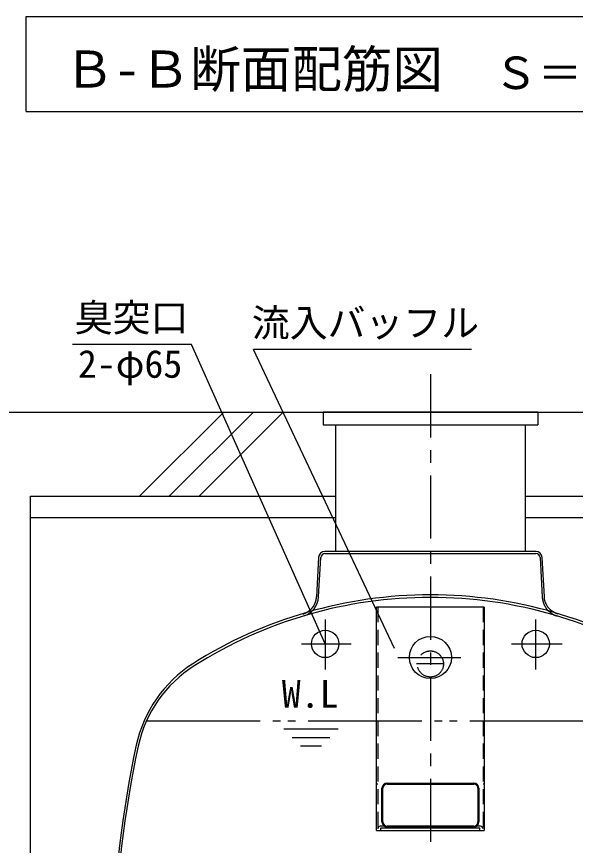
# Model space of a CAD drawing. Units: millimetres, scale not verified. Extents: x -8910 to 8910, y -6308 to 6308.
# Drawn here: x 300 to 1627, y -2679 to -712 of the extents above; entities that cross this region are included whole.
import ezdxf
from ezdxf.enums import TextEntityAlignment as Align

# ---------------------------------------------------------------- set-up
doc = ezdxf.new("R2010")
doc.units = ezdxf.units.MM
doc.header["$LTSCALE"] = 30
for name, pattern in [('CHAIN1', [8, 5, -1, 1, -1]), ('DASHED1', [1.8, 1.2, -0.6]), ('DASHED3', [4, 3, -1]), ('DOUBLE_CHAIN2', [12.8, 9, -1, 0.6, -0.6, 0.6, -1])]:
    doc.linetypes.add(name, pattern=pattern)
for name, color, linetype, lineweight in [('0-0_機器', 2, 'Continuous', 25), ('0-1_製作', 5, 'Continuous', 25), ('0-2_空気管', 3, 'Continuous', 25), ('0-5_09', 3, 'Continuous', 25), ('0-6_躯体', 3, 'Continuous', 25), ('0-D_文字', 7, 'Continuous', 25), ('0-E_08', 2, 'Continuous', 25)]:
    doc.layers.add(name, color=color, linetype=linetype, lineweight=lineweight)
doc.styles.add('ＭＳ ゴシック', font='')
doc.styles.get('ＭＳ ゴシック').set_extended_font_data('MS Gothic')

msp = doc.modelspace()

# ---------------------------------------------------------------- linework, layer by layer
at = {"layer": '0-0_機器'}
for p, q in [((82.66, -1650.29), (3013.29, -1650.29)), ((591.87, -1850.29), (791.87, -1650.29)), ((662.58, -1850.29), (862.58, -1650.29)), ((733.29, -1850.29), (933.29, -1650.29)), ((332.66, -1850.29), (1057.66, -1850.29)), ((1507.66, -1850.29), (2532.66, -1850.29)), ((332.66, -1900.29), (1057.66, -1900.29)), ((1507.66, -1900.29), (2532.66, -1900.29))]:
    msp.add_line(p, q, dxfattribs=at)
at = {"layer": '0-0_機器', "color": 3}
for p, q in [((1027.66, -1650.29), (1537.66, -1650.29)), ((1027.66, -1650.29), (1027.66, -1680.29)), ((1537.66, -1650.29), (1537.66, -1680.29)), ((1027.66, -1680.29), (1537.66, -1680.29))]:
    msp.add_line(p, q, dxfattribs=at)
at = {"layer": '0-1_製作', "color": 3}
for p, q in [((322.66, -711.68), (2242.66, -711.68)), ((322.66, -936.68), (322.66, -711.68)), ((322.66, -936.68), (2242.66, -936.68))]:
    msp.add_line(p, q, dxfattribs=at)
at = {"layer": '0-2_空気管', "linetype": 'CHAIN1'}
for p, q in [((1282.66, -1560.63), (1282.66, -3895.93)), ((1032.66, -2142.9), (1032.66, -2261.41)), ((1532.67, -2261.41), (1532.67, -2142.9)), ((976.81, -2200.77), (1094.19, -2200.77)), ((1474.99, -2200.77), (1595.18, -2200.77)), ((1204.93, -2232.76), (1363.96, -2232.76))]:
    msp.add_line(p, q, dxfattribs=at)
at = {"layer": '0-2_空気管', "linetype": 'DASHED3'}
msp.add_line((1314.66, -2248.27), (1249.66, -2248.27), dxfattribs=at)
at = {"layer": '0-2_空気管', "linetype": 'DOUBLE_CHAIN2'}
msp.add_line((608.35, -2383.27), (1956.98, -2383.27), dxfattribs=at)
at = {"layer": '0-2_空気管'}
for centre, radius in [((1032.66, -2200.77), 32.5), ((1282.66, -2232.76), 50), ((1532.67, -2200.77), 32.5)]:
    msp.add_circle(centre, radius, dxfattribs=at)
at = {"layer": '0-2_空気管', "linetype": 'DASHED3'}
msp.add_circle((1282.66, -2248.27), 31, dxfattribs=at)
at = {"layer": '0-2_空気管'}
for centre, radius, start, end in [((1282.66, -3140.26), 1056, 90, 122.294), ((1282.66, -3140.26), 1056, 57.706, 90), ((1282.66, -3140.26), 1050, 90, 122.294), ((1282.66, -3140.26), 1050, 57.706, 90), ((883.15, -2505.53), 306, 122.5569, 167.799), ((881.97, -2506.27), 300, 122.294, 167.825), ((3032.49, -2970.27), 2505, 167.799, 178.863), ((3032.49, -2970.27), 2500, 167.825, 178.863)]:
    msp.add_arc(centre, radius, start, end, dxfattribs=at)
at = {"layer": '0-5_09'}
for p, q in [((1057.66, -1981.23), (1057.66, -1680.29)), ((1507.66, -1680.29), (1507.66, -1981.23)), ((1533.18, -1981.23), (1032.15, -1981.23)), ((1032.15, -1986.23), (1533.18, -1986.23)), ((1017.18, -1995.45), (1012.13, -2088.8)), ((1017.12, -2089.06), (1022.17, -1995.71)), ((1543.16, -1995.71), (1548.21, -2089.06)), ((1553.2, -2088.8), (1548.15, -1995.45)), ((1581.81, -2133.74), (1582.33, -2133.9)), ((1582.33, -2133.9), (1583.8, -2134.34))]:
    msp.add_line(p, q, dxfattribs=at)
for points in [[(1003.75, -2112.67), (1004.32, -2111.87), (1004.87, -2111.05), (1005.4, -2110.22), (1005.91, -2109.37), (1006.4, -2108.52), (1006.88, -2107.65), (1007.33, -2106.78), (1007.77, -2105.89), (1008.18, -2105), (1008.58, -2104.1), (1008.96, -2103.19), (1009.31, -2102.27), (1009.65, -2101.36), (1009.96, -2100.46), (1010.25, -2099.57), (1010.51, -2098.7), (1010.75, -2097.85), (1010.96, -2097.04), (1011.15, -2096.26), (1011.31, -2095.52), (1011.45, -2094.81), (1011.57, -2094.14), (1011.67, -2093.51), (1011.76, -2092.92), (1011.83, -2092.37), (1011.89, -2091.86), (1011.94, -2091.39), (1011.98, -2090.96), (1012.01, -2090.57), (1012.04, -2090.22), (1012.06, -2089.91), (1012.08, -2089.65), (1012.09, -2089.42), (1012.13, -2088.8)], [(1548.21, -2089.06), (1548.24, -2089.68), (1548.26, -2089.95), (1548.27, -2090.26), (1548.3, -2090.61), (1548.32, -2091.01), (1548.35, -2091.43), (1548.39, -2091.87), (1548.43, -2092.33), (1548.48, -2092.79), (1548.53, -2093.26), (1548.59, -2093.73), (1548.67, -2094.22), (1548.75, -2094.72), (1548.85, -2095.26), (1548.97, -2095.82), (1549.1, -2096.43), (1549.26, -2097.09), (1549.44, -2097.79), (1549.63, -2098.54), (1549.84, -2099.31), (1550.06, -2100.1), (1550.29, -2100.88), (1550.52, -2101.65), (1550.74, -2102.39), (1550.96, -2103.08), (1551.18, -2103.72), (1551.39, -2104.33), (1551.61, -2104.9), (1551.84, -2105.48), (1552.09, -2106.07), (1552.38, -2106.69), (1552.7, -2107.36), (1553.07, -2108.1), (1553.5, -2108.92), (1553.97, -2109.81), (1554.47, -2110.74), (1555.01, -2111.71), (1555.57, -2112.69), (1556.14, -2113.66)], [(1565.41, -2117.38), (1564.7, -2116.68), (1564.03, -2115.98), (1563.41, -2115.3), (1562.83, -2114.64), (1562.29, -2113.96), (1561.76, -2113.27), (1561.25, -2112.54), (1560.75, -2111.76), (1560.24, -2110.92), (1559.72, -2110.01), (1559.18, -2109.01), (1558.62, -2107.93), (1558.06, -2106.81), (1557.51, -2105.66), (1556.97, -2104.51), (1556.46, -2103.36), (1555.98, -2102.25), (1555.55, -2101.2), (1555.17, -2100.21), (1554.85, -2099.29), (1554.57, -2098.43), (1554.33, -2097.62), (1554.13, -2096.84), (1553.96, -2096.09), (1553.82, -2095.36), (1553.7, -2094.63), (1553.6, -2093.91), (1553.52, -2093.2), (1553.44, -2092.5), (1553.39, -2091.84), (1553.34, -2091.23), (1553.31, -2090.67), (1553.28, -2090.18), (1553.2, -2088.8)], [(980.09, -2129.55), (980.51, -2129.43), (980.69, -2129.37), (980.91, -2129.31), (981.16, -2129.23), (981.46, -2129.14), (981.79, -2129.03), (982.16, -2128.9), (982.57, -2128.76), (983.01, -2128.6), (983.49, -2128.42), (984.01, -2128.22), (984.57, -2128), (985.15, -2127.75), (985.78, -2127.48), (986.43, -2127.18), (987.11, -2126.84), (987.83, -2126.48), (988.57, -2126.08), (989.33, -2125.65), (990.11, -2125.18), (990.91, -2124.69), (991.71, -2124.18), (992.52, -2123.64), (993.32, -2123.08), (994.12, -2122.5), (994.9, -2121.9), (995.67, -2121.28), (996.43, -2120.65), (997.17, -2120), (997.9, -2119.33), (998.61, -2118.65), (999.31, -2117.96), (1000, -2117.24), (1000.66, -2116.52), (1001.31, -2115.78), (1001.95, -2115.02), (1002.57, -2114.25), (1003.17, -2113.47), (1003.75, -2112.67)], [(1556.14, -2113.66), (1556.72, -2114.61), (1557.3, -2115.51), (1557.87, -2116.36), (1558.44, -2117.16), (1559.02, -2117.93), (1559.63, -2118.68), (1560.28, -2119.42), (1560.99, -2120.17), (1561.76, -2120.94), (1562.61, -2121.74), (1563.55, -2122.59), (1564.56, -2123.47), (1565.63, -2124.37), (1566.72, -2125.27), (1567.83, -2126.16), (1568.93, -2127.01), (1570.01, -2127.81), (1571.03, -2128.55), (1572, -2129.22), (1572.9, -2129.81), (1573.76, -2130.34), (1574.58, -2130.81), (1575.36, -2131.23), (1576.13, -2131.61), (1576.88, -2131.96), (1577.64, -2132.28), (1578.39, -2132.58), (1579.14, -2132.85), (1579.87, -2133.11), (1580.56, -2133.35), (1581.21, -2133.56), (1581.81, -2133.74)], [(1585.24, -2129.55), (1584.7, -2129.39), (1584.47, -2129.32), (1584.2, -2129.24), (1583.9, -2129.15), (1583.56, -2129.04), (1583.2, -2128.93), (1582.82, -2128.8), (1582.42, -2128.67), (1582.03, -2128.53), (1581.63, -2128.38), (1581.23, -2128.23), (1580.82, -2128.06), (1580.4, -2127.88), (1579.96, -2127.67), (1579.48, -2127.45), (1578.98, -2127.2), (1578.44, -2126.93), (1577.86, -2126.62), (1577.25, -2126.3), (1576.62, -2125.95), (1575.98, -2125.59), (1575.34, -2125.22), (1574.72, -2124.86), (1574.12, -2124.51), (1573.56, -2124.16), (1573.04, -2123.84), (1572.56, -2123.53), (1572.1, -2123.22), (1571.65, -2122.89), (1571.19, -2122.54), (1570.71, -2122.16), (1570.19, -2121.73), (1569.62, -2121.25), (1568.99, -2120.71), (1568.32, -2120.11), (1567.61, -2119.47), (1566.88, -2118.79), (1566.14, -2118.09), (1565.41, -2117.38)]]:
    msp.add_lwpolyline(points, dxfattribs=at)
for centre, radius, start, end in [((1032.15, -1996.23), 15, 90, 177), ((1032.15, -1996.23), 10, 90, 177), ((1533.18, -1996.23), 15, 3, 90), ((1533.18, -1996.23), 10, 3, 90), ((967.19, -2086.44), 50, 286.666, 357)]:
    msp.add_arc(centre, radius, start, end, dxfattribs=at)
at = {"layer": '0-6_躯体'}
for p, q in [((1537.66, -1650.29), (1027.66, -1650.29)), ((1154.66, -2643.55), (1154.66, -2113.23)), ((1410.66, -2113.23), (1154.66, -2113.23)), ((1410.66, -2113.23), (1410.66, -2643.55)), ((1179.66, -2531.23), (1385.66, -2531.23)), ((1179.66, -2533.23), (1385.66, -2533.23)), ((1167.66, -2623.23), (1167.66, -2543.23)), ((1169.66, -2623.23), (1169.66, -2543.23)), ((1395.66, -2543.23), (1395.66, -2623.23)), ((1397.66, -2543.23), (1397.66, -2623.23)), ((1173.03, -2633.23), (1163.66, -2633.23)), ((1385.68, -2633.23), (1179.66, -2633.23)), ((1385.66, -2635.23), (1179.66, -2635.23)), ((1401.66, -2633.23), (1392.3, -2633.23)), ((1154.66, -2643.55), (1410.66, -2643.55)), ((1400.4, -2643.55), (1400.4, -2637.48))]:
    msp.add_line(p, q, dxfattribs=at)
at = {"layer": '0-6_躯体', "linetype": 'DASHED1'}
for p, q in [((1157.66, -2113.23), (1157.66, -2643.55)), ((1407.66, -2113.23), (1407.66, -2643.55)), ((1157.66, -2533.23), (1154.66, -2533.23)), ((1410.66, -2533.23), (1407.66, -2533.23))]:
    msp.add_line(p, q, dxfattribs=at)
at = {"layer": '0-6_躯体'}
msp.add_lwpolyline([(1164.93, -2643.55), (1164.93, -2637.48), (1400.4, -2637.48)], dxfattribs=at)
for centre, radius, start, end in [((1179.66, -2543.23), 12, 90, 180), ((1179.66, -2543.23), 10, 90, 180), ((1385.66, -2543.23), 12, 0, 90), ((1385.66, -2543.23), 10, 0, 90), ((1163.66, -2639.23), 6, 90, 180), ((1179.66, -2623.23), 12, 180, 270), ((1179.66, -2623.23), 10, 180, 270), ((1385.66, -2623.23), 10, 270, 0), ((1385.66, -2623.23), 12, 270, 0), ((1401.66, -2639.23), 6, 0, 90)]:
    msp.add_arc(centre, radius, start, end, dxfattribs=at)
at = {"layer": '0-D_文字', "color": 3}
for p, q in [((714.93, -1489.95), (432.97, -1489.95)), ((1032.66, -2200.77), (714.93, -1489.95)), ((1380.36, -1502.24), (862.36, -1502.24)), ((1197.11, -2211.73), (862.36, -1502.24)), ((1063.72, -2403.26), (934.22, -2403.26)), ((1043.72, -2423.26), (954.22, -2423.26)), ((1023.72, -2443.26), (974.22, -2443.26))]:
    msp.add_line(p, q, dxfattribs=at)
at = {"layer": '0-E_08'}
msp.add_line((332.66, -3840.27), (332.66, -1850.29), dxfattribs=at)

# ---------------------------------------------------------------- texts
at = {"layer": '0-1_製作', "color": 4, "style": 'ＭＳ ゴシック'}
for s, height, p in [('Ｂ-Ｂ断面配筋図', 87.98, (412.66, -906.68)), ('Ｓ＝１／３０', 76.98, (1432.66, -906.68))]:
    msp.add_text(s, height=height, dxfattribs=at).set_placement(p, align=Align.BOTTOM_LEFT)
at = {"layer": '0-D_文字', "color": 4, "style": 'ＭＳ ゴシック'}
for s, p in [('臭突口', (437.97, -1478.95)), ('流入バッフル', (858.36, -1491.24)), ('2-φ65', (445.56, -1588.75)), ('W.L', (929.72, -2371.87))]:
    msp.add_text(s, height=65.98, dxfattribs=at).set_placement(p, align=Align.BOTTOM_LEFT)

doc.saveas('drawing.dxf')
